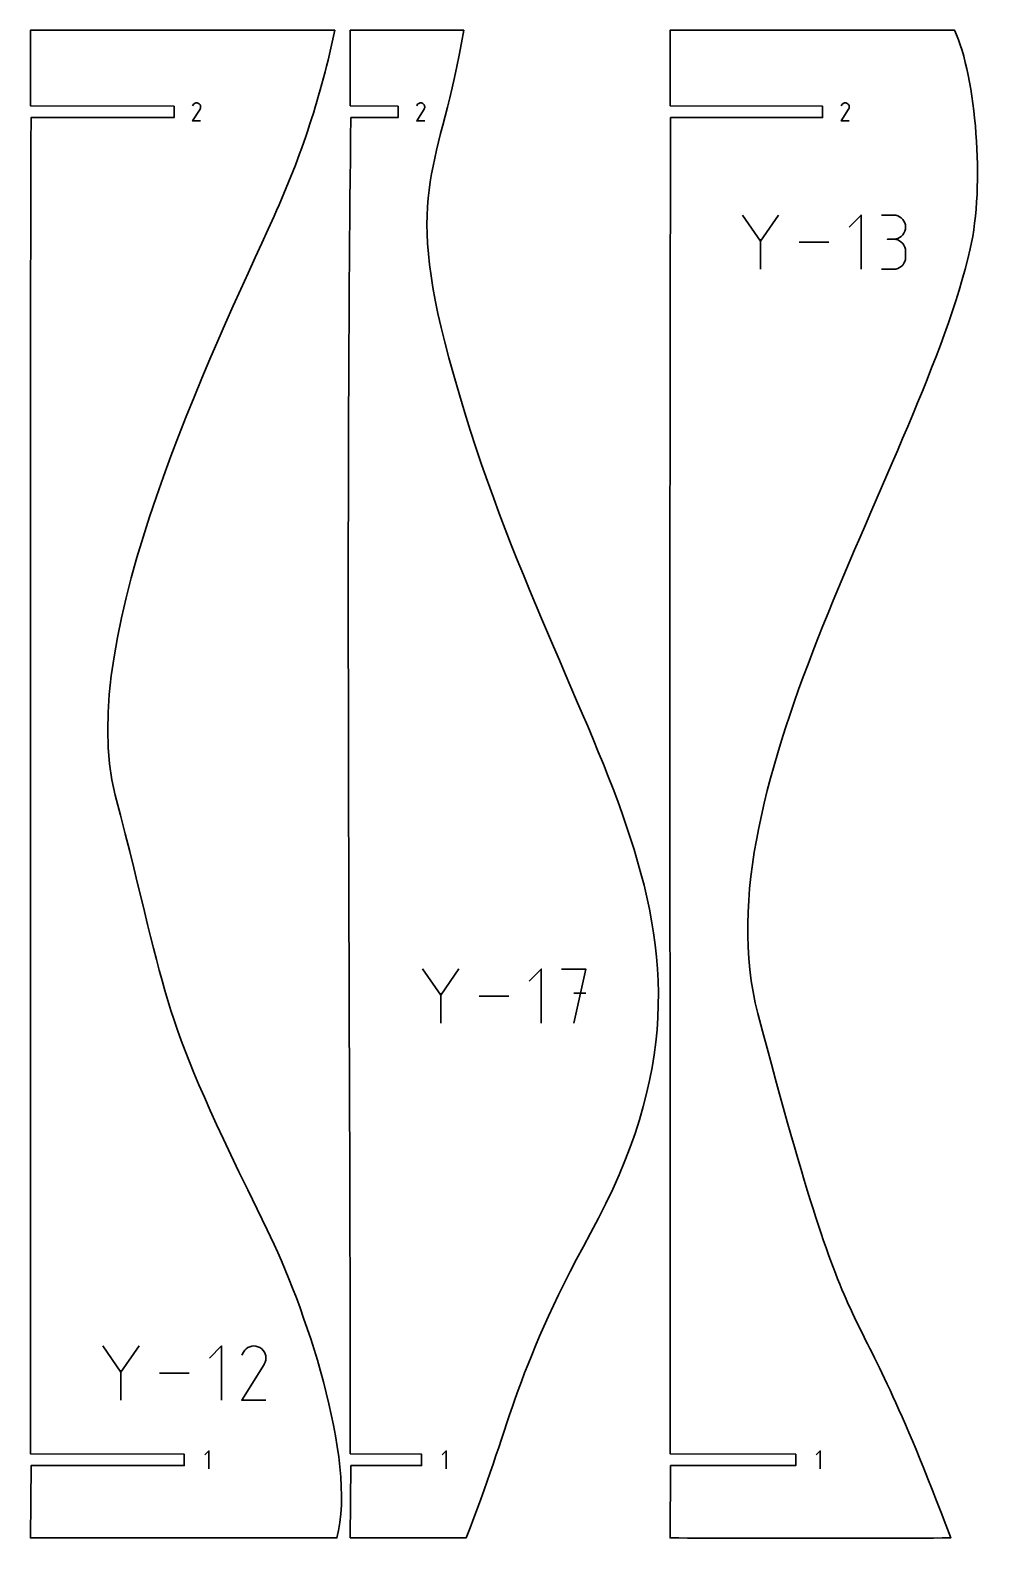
# Model space of a CAD drawing. Header units: centimetres. Extents: x -100 to 52, y -49 to 45.
# Drawn here: x 1.29 to 26.63, y -8.91 to 31.14 of the extents above; entities that cross this region are included whole.
import ezdxf

# ---------------------------------------------------------------- set-up
doc = ezdxf.new("R2010")
doc.units = ezdxf.units.CM
doc.header["$MEASUREMENT"] = 0
doc.layers.add('layer 1', color=7, linetype='Continuous')

msp = doc.modelspace()

# ---------------------------------------------------------------- linework, layer by layer
at = {"layer": 'layer 1', "color": 250, "lineweight": 35}
for points, knots in [([(1.29418, 6.85664), (1.29418, 6.85664), (1.29418, -6.65167), (1.29418, -6.65167), (1.29418, -6.65167), (1.29418, -6.65167), (5.37866, -6.66667), (5.37866, -6.66667), (5.37866, -6.66667), (5.37866, -6.66667), (5.37866, -6.96667), (5.37866, -6.96667), (5.37866, -6.96667), (5.37866, -6.96667), (1.30919, -6.96667), (1.30919, -6.96667), (1.30919, -6.96667), (1.30919, -6.96667), (1.29419, -8.89004), (1.29419, -8.89004), (1.29419, -8.89004), (1.29419, -8.89004), (9.43162, -8.89003), (9.43162, -8.89003), (9.43162, -8.89003), (9.9797, -6.79558), (8.54729, -2.6643), (7.58036, -0.70592), (7.58036, -0.70592), (4.60701, 5.31618), (5.08254, 4.95569), (3.54513, 10.83455), (3.54513, 10.83455), (2.44724, 15.03274), (6.14813, 22.63822), (7.76443, 26.20293), (7.76443, 26.20293), (8.4835, 27.78882), (9.02481, 29.43632), (9.37322, 31.13916), (9.37322, 31.13916), (9.37322, 31.13916), (1.29418, 31.13915), (1.29418, 31.13915), (1.29418, 31.13915), (1.29418, 31.13915), (1.29418, 29.13348), (1.29418, 29.13348), (1.29418, 29.13348), (1.29418, 29.13348), (5.10581, 29.11848), (5.10581, 29.11848), (5.10581, 29.11848), (5.10581, 29.11848), (5.10581, 28.81848), (5.10581, 28.81848), (5.10581, 28.81848), (5.10581, 28.81848), (1.30918, 28.81848), (1.30918, 28.81848), (1.30918, 28.81848), (1.28672, 21.49726), (1.29418, 14.1779), (1.29418, 6.85664)], [0, 0, 0, 0, 0.05882353, 0.05882353, 0.05882353, 0.05882353, 0.11764706, 0.11764706, 0.11764706, 0.11764706, 0.17647059, 0.17647059, 0.17647059, 0.17647059, 0.23529412, 0.23529412, 0.23529412, 0.23529412, 0.29411765, 0.29411765, 0.29411765, 0.29411765, 0.35294118, 0.35294118, 0.35294118, 0.35294118, 0.41176471, 0.41176471, 0.41176471, 0.41176471, 0.47058824, 0.47058824, 0.47058824, 0.47058824, 0.52941176, 0.52941176, 0.52941176, 0.52941176, 0.58823529, 0.58823529, 0.58823529, 0.58823529, 0.64705882, 0.64705882, 0.64705882, 0.64705882, 0.70588235, 0.70588235, 0.70588235, 0.70588235, 0.76470588, 0.76470588, 0.76470588, 0.76470588, 0.82352941, 0.82352941, 0.82352941, 0.82352941, 0.88235294, 0.88235294, 0.88235294, 0.88235294, 1, 1, 1, 1]), ([(9.78612, -8.89007), (9.78612, -8.89007), (12.85952, -8.89006), (12.85952, -8.89006), (12.85952, -8.89006), (14.0478, -5.94885), (14.05763, -4.64401), (16.16629, -0.79868), (16.16629, -0.79868), (20.83605, 7.71706), (15.28133, 11.80635), (12.40622, 22.43719), (12.40622, 22.43719), (11.16875, 27.01281), (12.1837, 27.4188), (12.79833, 31.13914), (12.79833, 31.13914), (12.79833, 31.13914), (9.78604, 31.13905), (9.78604, 31.13905), (9.78604, 31.13905), (9.78604, 31.13905), (9.78607, 29.13346), (9.78607, 29.13346), (9.78607, 29.13346), (9.78607, 29.13346), (11.05645, 29.11846), (11.05645, 29.11846), (11.05645, 29.11846), (11.05645, 29.11846), (11.05645, 28.81846), (11.05645, 28.81846), (11.05645, 28.81846), (11.05645, 28.81846), (9.80107, 28.81845), (9.80107, 28.81845), (9.80107, 28.81845), (9.6589, 17.24945), (9.78612, 4.99901), (9.78612, -6.6517), (9.78612, -6.6517), (9.78612, -6.6517), (11.68061, -6.6667), (11.68061, -6.6667), (11.68061, -6.6667), (11.68061, -6.6667), (11.68061, -6.9667), (11.68061, -6.9667), (11.68061, -6.9667), (11.68061, -6.9667), (9.80112, -6.9667), (9.80112, -6.9667), (9.80112, -6.9667), (9.80112, -6.9667), (9.78612, -8.89007), (9.78612, -8.89007)], [0, 0, 0, 0, 0.06666667, 0.06666667, 0.06666667, 0.06666667, 0.13333333, 0.13333333, 0.13333333, 0.13333333, 0.2, 0.2, 0.2, 0.2, 0.26666667, 0.26666667, 0.26666667, 0.26666667, 0.33333333, 0.33333333, 0.33333333, 0.33333333, 0.4, 0.4, 0.4, 0.4, 0.46666667, 0.46666667, 0.46666667, 0.46666667, 0.53333333, 0.53333333, 0.53333333, 0.53333333, 0.6, 0.6, 0.6, 0.6, 0.66666667, 0.66666667, 0.66666667, 0.66666667, 0.73333333, 0.73333333, 0.73333333, 0.73333333, 0.8, 0.8, 0.8, 0.8, 0.86666667, 0.86666667, 0.86666667, 0.86666667, 1, 1, 1, 1]), ([(18.27795, -1.6751), (18.27795, -1.6751), (18.27793, -6.65169), (18.27793, -6.65169), (18.27793, -6.65169), (18.27793, -6.65169), (21.61268, -6.66669), (21.61268, -6.66669), (21.61268, -6.66669), (21.61268, -6.66669), (21.61268, -6.96669), (21.61268, -6.96669), (21.61268, -6.96669), (21.61268, -6.96669), (18.29292, -6.96669), (18.29292, -6.96669), (18.29292, -6.96669), (18.29292, -6.96669), (18.27791, -8.88589), (18.27791, -8.88589), (18.27791, -8.88589), (20.72419, -8.91213), (23.28611, -8.89004), (25.72826, -8.89004), (25.72826, -8.89004), (22.91235, -1.34474), (23.29489, -5.15605), (20.61011, 5.03319), (20.61011, 5.03319), (19.01192, 11.0986), (24.93241, 19.64154), (26.24831, 25.33786), (26.24831, 25.33786), (26.63498, 27.01168), (26.40607, 29.88893), (25.83053, 31.13917), (25.83053, 31.13917), (25.83053, 31.13917), (18.27794, 31.13912), (18.27794, 31.13912), (18.27794, 31.13912), (18.27794, 31.13912), (18.27794, 29.13346), (18.27794, 29.13346), (18.27794, 29.13346), (18.27794, 29.13346), (22.3284, 29.11846), (22.3284, 29.11846), (22.3284, 29.11846), (22.3284, 29.11846), (22.3284, 28.81846), (22.3284, 28.81846), (22.3284, 28.81846), (22.3284, 28.81846), (18.29294, 28.81846), (18.29294, 28.81846), (18.29294, 28.81846), (18.26177, 18.65746), (18.27795, 8.48689), (18.27795, -1.6751)], [0, 0, 0, 0, 0.0625, 0.0625, 0.0625, 0.0625, 0.125, 0.125, 0.125, 0.125, 0.1875, 0.1875, 0.1875, 0.1875, 0.25, 0.25, 0.25, 0.25, 0.3125, 0.3125, 0.3125, 0.3125, 0.375, 0.375, 0.375, 0.375, 0.4375, 0.4375, 0.4375, 0.4375, 0.5, 0.5, 0.5, 0.5, 0.5625, 0.5625, 0.5625, 0.5625, 0.625, 0.625, 0.625, 0.625, 0.6875, 0.6875, 0.6875, 0.6875, 0.75, 0.75, 0.75, 0.75, 0.8125, 0.8125, 0.8125, 0.8125, 0.875, 0.875, 0.875, 0.875, 1, 1, 1, 1]), ([(5.81234, 28.72848), (5.81234, 28.72848), (5.59916, 28.72848), (5.59916, 28.72848), (5.59916, 28.72848), (5.59916, 28.72848), (5.79614, 29.0456), (5.79614, 29.0456), (5.79614, 29.0456), (5.79614, 29.0456), (5.79638, 29.04589), (5.79638, 29.04589), (5.79638, 29.04589), (5.79638, 29.04589), (5.7966, 29.04619), (5.7966, 29.04619), (5.7966, 29.04619), (5.7966, 29.04619), (5.79682, 29.04648), (5.79682, 29.04648), (5.79682, 29.04648), (5.79682, 29.04648), (5.79703, 29.04679), (5.79703, 29.04679), (5.79703, 29.04679), (5.79703, 29.04679), (5.79724, 29.04711), (5.79724, 29.04711), (5.79724, 29.04711), (5.79724, 29.04711), (5.79744, 29.04744), (5.79744, 29.04744), (5.79744, 29.04744), (5.79744, 29.04744), (5.79764, 29.04778), (5.79764, 29.04778), (5.79764, 29.04778), (5.79764, 29.04778), (5.79784, 29.04814), (5.79784, 29.04814), (5.79784, 29.04814), (5.79784, 29.04814), (5.79804, 29.04852), (5.79804, 29.04852), (5.79804, 29.04852), (5.79804, 29.04852), (5.80617, 29.06598), (5.80617, 29.06598), (5.80617, 29.06598), (5.80617, 29.06598), (5.81092, 29.08409), (5.81092, 29.08409), (5.81092, 29.08409), (5.81092, 29.08409), (5.81241, 29.10242), (5.81241, 29.10242), (5.81241, 29.10242), (5.81241, 29.10242), (5.81074, 29.12057), (5.81074, 29.12057), (5.81074, 29.12057), (5.81074, 29.12057), (5.80605, 29.13814), (5.80605, 29.13814), (5.80605, 29.13814), (5.80605, 29.13814), (5.79844, 29.1547), (5.79844, 29.1547), (5.79844, 29.1547), (5.79844, 29.1547), (5.78802, 29.16986), (5.78802, 29.16986), (5.78802, 29.16986), (5.78802, 29.16986), (5.77493, 29.18321), (5.77493, 29.18321), (5.77493, 29.18321), (5.77493, 29.18321), (5.75927, 29.19433), (5.75927, 29.19433), (5.75927, 29.19433), (5.75927, 29.19433), (5.74175, 29.20235), (5.74175, 29.20235), (5.74175, 29.20235), (5.74175, 29.20235), (5.72362, 29.20703), (5.72362, 29.20703), (5.72362, 29.20703), (5.72362, 29.20703), (5.70528, 29.20847), (5.70528, 29.20847), (5.70528, 29.20847), (5.70528, 29.20847), (5.68713, 29.20679), (5.68713, 29.20679), (5.68713, 29.20679), (5.68713, 29.20679), (5.66958, 29.20208), (5.66958, 29.20208), (5.66958, 29.20208), (5.66958, 29.20208), (5.65303, 29.19445), (5.65303, 29.19445), (5.65303, 29.19445), (5.65303, 29.19445), (5.63789, 29.18401), (5.63789, 29.18401), (5.63789, 29.18401), (5.63789, 29.18401), (5.62456, 29.17086), (5.62456, 29.17086), (5.62456, 29.17086), (5.62456, 29.17086), (5.61345, 29.15511), (5.61345, 29.15511), (5.61345, 29.15511), (5.61345, 29.15511), (5.59946, 29.12826), (5.59946, 29.12826)], [0, 0, 0, 0, 0.03225806, 0.03225806, 0.03225806, 0.03225806, 0.06451613, 0.06451613, 0.06451613, 0.06451613, 0.09677419, 0.09677419, 0.09677419, 0.09677419, 0.12903226, 0.12903226, 0.12903226, 0.12903226, 0.16129032, 0.16129032, 0.16129032, 0.16129032, 0.19354839, 0.19354839, 0.19354839, 0.19354839, 0.22580645, 0.22580645, 0.22580645, 0.22580645, 0.25806452, 0.25806452, 0.25806452, 0.25806452, 0.29032258, 0.29032258, 0.29032258, 0.29032258, 0.32258065, 0.32258065, 0.32258065, 0.32258065, 0.35483871, 0.35483871, 0.35483871, 0.35483871, 0.38709677, 0.38709677, 0.38709677, 0.38709677, 0.41935484, 0.41935484, 0.41935484, 0.41935484, 0.4516129, 0.4516129, 0.4516129, 0.4516129, 0.48387097, 0.48387097, 0.48387097, 0.48387097, 0.51612903, 0.51612903, 0.51612903, 0.51612903, 0.5483871, 0.5483871, 0.5483871, 0.5483871, 0.58064516, 0.58064516, 0.58064516, 0.58064516, 0.61290323, 0.61290323, 0.61290323, 0.61290323, 0.64516129, 0.64516129, 0.64516129, 0.64516129, 0.67741935, 0.67741935, 0.67741935, 0.67741935, 0.70967742, 0.70967742, 0.70967742, 0.70967742, 0.74193548, 0.74193548, 0.74193548, 0.74193548, 0.77419355, 0.77419355, 0.77419355, 0.77419355, 0.80645161, 0.80645161, 0.80645161, 0.80645161, 0.83870968, 0.83870968, 0.83870968, 0.83870968, 0.87096774, 0.87096774, 0.87096774, 0.87096774, 0.90322581, 0.90322581, 0.90322581, 0.90322581, 0.93548387, 0.93548387, 0.93548387, 0.93548387, 1, 1, 1, 1]), ([(11.76298, 28.72845), (11.76298, 28.72845), (11.5498, 28.72845), (11.5498, 28.72845), (11.5498, 28.72845), (11.5498, 28.72845), (11.74679, 29.04557), (11.74679, 29.04557), (11.74679, 29.04557), (11.74679, 29.04557), (11.74703, 29.04586), (11.74703, 29.04586), (11.74703, 29.04586), (11.74703, 29.04586), (11.74725, 29.04616), (11.74725, 29.04616), (11.74725, 29.04616), (11.74725, 29.04616), (11.74747, 29.04646), (11.74747, 29.04646), (11.74747, 29.04646), (11.74747, 29.04646), (11.74768, 29.04676), (11.74768, 29.04676), (11.74768, 29.04676), (11.74768, 29.04676), (11.74789, 29.04708), (11.74789, 29.04708), (11.74789, 29.04708), (11.74789, 29.04708), (11.74809, 29.04741), (11.74809, 29.04741), (11.74809, 29.04741), (11.74809, 29.04741), (11.74829, 29.04775), (11.74829, 29.04775), (11.74829, 29.04775), (11.74829, 29.04775), (11.74849, 29.04811), (11.74849, 29.04811), (11.74849, 29.04811), (11.74849, 29.04811), (11.74869, 29.04849), (11.74869, 29.04849), (11.74869, 29.04849), (11.74869, 29.04849), (11.75682, 29.06595), (11.75682, 29.06595), (11.75682, 29.06595), (11.75682, 29.06595), (11.76157, 29.08406), (11.76157, 29.08406), (11.76157, 29.08406), (11.76157, 29.08406), (11.76306, 29.10239), (11.76306, 29.10239), (11.76306, 29.10239), (11.76306, 29.10239), (11.76139, 29.12054), (11.76139, 29.12054), (11.76139, 29.12054), (11.76139, 29.12054), (11.7567, 29.13811), (11.7567, 29.13811), (11.7567, 29.13811), (11.7567, 29.13811), (11.74909, 29.15467), (11.74909, 29.15467), (11.74909, 29.15467), (11.74909, 29.15467), (11.73867, 29.16984), (11.73867, 29.16984), (11.73867, 29.16984), (11.73867, 29.16984), (11.72558, 29.18318), (11.72558, 29.18318), (11.72558, 29.18318), (11.72558, 29.18318), (11.70992, 29.1943), (11.70992, 29.1943), (11.70992, 29.1943), (11.70992, 29.1943), (11.6924, 29.20232), (11.6924, 29.20232), (11.6924, 29.20232), (11.6924, 29.20232), (11.67427, 29.207), (11.67427, 29.207), (11.67427, 29.207), (11.67427, 29.207), (11.65593, 29.20844), (11.65593, 29.20844), (11.65593, 29.20844), (11.65593, 29.20844), (11.63778, 29.20676), (11.63778, 29.20676), (11.63778, 29.20676), (11.63778, 29.20676), (11.62023, 29.20205), (11.62023, 29.20205), (11.62023, 29.20205), (11.62023, 29.20205), (11.60368, 29.19442), (11.60368, 29.19442), (11.60368, 29.19442), (11.60368, 29.19442), (11.58854, 29.18398), (11.58854, 29.18398), (11.58854, 29.18398), (11.58854, 29.18398), (11.57521, 29.17083), (11.57521, 29.17083), (11.57521, 29.17083), (11.57521, 29.17083), (11.5641, 29.15508), (11.5641, 29.15508), (11.5641, 29.15508), (11.5641, 29.15508), (11.55011, 29.12823), (11.55011, 29.12823)], [0, 0, 0, 0, 0.03225806, 0.03225806, 0.03225806, 0.03225806, 0.06451613, 0.06451613, 0.06451613, 0.06451613, 0.09677419, 0.09677419, 0.09677419, 0.09677419, 0.12903226, 0.12903226, 0.12903226, 0.12903226, 0.16129032, 0.16129032, 0.16129032, 0.16129032, 0.19354839, 0.19354839, 0.19354839, 0.19354839, 0.22580645, 0.22580645, 0.22580645, 0.22580645, 0.25806452, 0.25806452, 0.25806452, 0.25806452, 0.29032258, 0.29032258, 0.29032258, 0.29032258, 0.32258065, 0.32258065, 0.32258065, 0.32258065, 0.35483871, 0.35483871, 0.35483871, 0.35483871, 0.38709677, 0.38709677, 0.38709677, 0.38709677, 0.41935484, 0.41935484, 0.41935484, 0.41935484, 0.4516129, 0.4516129, 0.4516129, 0.4516129, 0.48387097, 0.48387097, 0.48387097, 0.48387097, 0.51612903, 0.51612903, 0.51612903, 0.51612903, 0.5483871, 0.5483871, 0.5483871, 0.5483871, 0.58064516, 0.58064516, 0.58064516, 0.58064516, 0.61290323, 0.61290323, 0.61290323, 0.61290323, 0.64516129, 0.64516129, 0.64516129, 0.64516129, 0.67741935, 0.67741935, 0.67741935, 0.67741935, 0.70967742, 0.70967742, 0.70967742, 0.70967742, 0.74193548, 0.74193548, 0.74193548, 0.74193548, 0.77419355, 0.77419355, 0.77419355, 0.77419355, 0.80645161, 0.80645161, 0.80645161, 0.80645161, 0.83870968, 0.83870968, 0.83870968, 0.83870968, 0.87096774, 0.87096774, 0.87096774, 0.87096774, 0.90322581, 0.90322581, 0.90322581, 0.90322581, 0.93548387, 0.93548387, 0.93548387, 0.93548387, 1, 1, 1, 1]), ([(23.03493, 28.72846), (23.03493, 28.72846), (22.82175, 28.72846), (22.82175, 28.72846), (22.82175, 28.72846), (22.82175, 28.72846), (23.01873, 29.04558), (23.01873, 29.04558), (23.01873, 29.04558), (23.01873, 29.04558), (23.01897, 29.04587), (23.01897, 29.04587), (23.01897, 29.04587), (23.01897, 29.04587), (23.0192, 29.04617), (23.0192, 29.04617), (23.0192, 29.04617), (23.0192, 29.04617), (23.01941, 29.04646), (23.01941, 29.04646), (23.01941, 29.04646), (23.01941, 29.04646), (23.01962, 29.04677), (23.01962, 29.04677), (23.01962, 29.04677), (23.01962, 29.04677), (23.01983, 29.04709), (23.01983, 29.04709), (23.01983, 29.04709), (23.01983, 29.04709), (23.02003, 29.04742), (23.02003, 29.04742), (23.02003, 29.04742), (23.02003, 29.04742), (23.02023, 29.04776), (23.02023, 29.04776), (23.02023, 29.04776), (23.02023, 29.04776), (23.02043, 29.04812), (23.02043, 29.04812), (23.02043, 29.04812), (23.02043, 29.04812), (23.02063, 29.0485), (23.02063, 29.0485), (23.02063, 29.0485), (23.02063, 29.0485), (23.02876, 29.06596), (23.02876, 29.06596), (23.02876, 29.06596), (23.02876, 29.06596), (23.03352, 29.08407), (23.03352, 29.08407), (23.03352, 29.08407), (23.03352, 29.08407), (23.035, 29.1024), (23.035, 29.1024), (23.035, 29.1024), (23.035, 29.1024), (23.03334, 29.12055), (23.03334, 29.12055), (23.03334, 29.12055), (23.03334, 29.12055), (23.02864, 29.13812), (23.02864, 29.13812), (23.02864, 29.13812), (23.02864, 29.13812), (23.02103, 29.15468), (23.02103, 29.15468), (23.02103, 29.15468), (23.02103, 29.15468), (23.01062, 29.16984), (23.01062, 29.16984), (23.01062, 29.16984), (23.01062, 29.16984), (22.99752, 29.18319), (22.99752, 29.18319), (22.99752, 29.18319), (22.99752, 29.18319), (22.98186, 29.19431), (22.98186, 29.19431), (22.98186, 29.19431), (22.98186, 29.19431), (22.96435, 29.20233), (22.96435, 29.20233), (22.96435, 29.20233), (22.96435, 29.20233), (22.94622, 29.20701), (22.94622, 29.20701), (22.94622, 29.20701), (22.94622, 29.20701), (22.92788, 29.20845), (22.92788, 29.20845), (22.92788, 29.20845), (22.92788, 29.20845), (22.90973, 29.20677), (22.90973, 29.20677), (22.90973, 29.20677), (22.90973, 29.20677), (22.89217, 29.20206), (22.89217, 29.20206), (22.89217, 29.20206), (22.89217, 29.20206), (22.87562, 29.19443), (22.87562, 29.19443), (22.87562, 29.19443), (22.87562, 29.19443), (22.86048, 29.18399), (22.86048, 29.18399), (22.86048, 29.18399), (22.86048, 29.18399), (22.84716, 29.17084), (22.84716, 29.17084), (22.84716, 29.17084), (22.84716, 29.17084), (22.83605, 29.15509), (22.83605, 29.15509), (22.83605, 29.15509), (22.83605, 29.15509), (22.82205, 29.12824), (22.82205, 29.12824)], [0, 0, 0, 0, 0.03225806, 0.03225806, 0.03225806, 0.03225806, 0.06451613, 0.06451613, 0.06451613, 0.06451613, 0.09677419, 0.09677419, 0.09677419, 0.09677419, 0.12903226, 0.12903226, 0.12903226, 0.12903226, 0.16129032, 0.16129032, 0.16129032, 0.16129032, 0.19354839, 0.19354839, 0.19354839, 0.19354839, 0.22580645, 0.22580645, 0.22580645, 0.22580645, 0.25806452, 0.25806452, 0.25806452, 0.25806452, 0.29032258, 0.29032258, 0.29032258, 0.29032258, 0.32258065, 0.32258065, 0.32258065, 0.32258065, 0.35483871, 0.35483871, 0.35483871, 0.35483871, 0.38709677, 0.38709677, 0.38709677, 0.38709677, 0.41935484, 0.41935484, 0.41935484, 0.41935484, 0.4516129, 0.4516129, 0.4516129, 0.4516129, 0.48387097, 0.48387097, 0.48387097, 0.48387097, 0.51612903, 0.51612903, 0.51612903, 0.51612903, 0.5483871, 0.5483871, 0.5483871, 0.5483871, 0.58064516, 0.58064516, 0.58064516, 0.58064516, 0.61290323, 0.61290323, 0.61290323, 0.61290323, 0.64516129, 0.64516129, 0.64516129, 0.64516129, 0.67741935, 0.67741935, 0.67741935, 0.67741935, 0.70967742, 0.70967742, 0.70967742, 0.70967742, 0.74193548, 0.74193548, 0.74193548, 0.74193548, 0.77419355, 0.77419355, 0.77419355, 0.77419355, 0.80645161, 0.80645161, 0.80645161, 0.80645161, 0.83870968, 0.83870968, 0.83870968, 0.83870968, 0.87096774, 0.87096774, 0.87096774, 0.87096774, 0.90322581, 0.90322581, 0.90322581, 0.90322581, 0.93548387, 0.93548387, 0.93548387, 0.93548387, 1, 1, 1, 1]), ([(21.16055, 26.23214), (21.16055, 26.23214), (20.67991, 25.53694), (20.67991, 25.53694), (20.67991, 25.53694), (20.67991, 25.53694), (20.19918, 26.23214), (20.19918, 26.23214)], [0, 0, 0, 0, 0.33333333, 0.33333333, 0.33333333, 0.33333333, 1, 1, 1, 1]), ([(23.34996, 24.7909), (23.34996, 24.7909), (23.34996, 26.23209), (23.34996, 26.23209), (23.34996, 26.23209), (23.34996, 26.23209), (23.02956, 25.91161), (23.02956, 25.91161)], [0, 0, 0, 0, 0.33333333, 0.33333333, 0.33333333, 0.33333333, 1, 1, 1, 1]), ([(23.89036, 24.79094), (23.89036, 24.79094), (24.21039, 24.79094), (24.21039, 24.79094), (24.21039, 24.79094), (24.21039, 24.79094), (24.26795, 24.79611), (24.26795, 24.79611), (24.26795, 24.79611), (24.26795, 24.79611), (24.32211, 24.81099), (24.32211, 24.81099), (24.32211, 24.81099), (24.32211, 24.81099), (24.37198, 24.83467), (24.37198, 24.83467), (24.37198, 24.83467), (24.37198, 24.83467), (24.41664, 24.86625), (24.41664, 24.86625), (24.41664, 24.86625), (24.41664, 24.86625), (24.4552, 24.9048), (24.4552, 24.9048), (24.4552, 24.9048), (24.4552, 24.9048), (24.48676, 24.94942), (24.48676, 24.94942), (24.48676, 24.94942), (24.48676, 24.94942), (24.51042, 24.99919), (24.51042, 24.99919), (24.51042, 24.99919), (24.51042, 24.99919), (24.52528, 25.0532), (24.52528, 25.0532), (24.52528, 25.0532), (24.52528, 25.0532), (24.53043, 25.11053), (24.53043, 25.11053), (24.53043, 25.11053), (24.53043, 25.11053), (24.53043, 25.27077), (24.53043, 25.27077), (24.53043, 25.27077), (24.53043, 25.27077), (24.52528, 25.32808), (24.52528, 25.32808), (24.52528, 25.32808), (24.52528, 25.32808), (24.51042, 25.38207), (24.51042, 25.38207), (24.51042, 25.38207), (24.51042, 25.38207), (24.48676, 25.43183), (24.48676, 25.43183), (24.48676, 25.43183), (24.48676, 25.43183), (24.4552, 25.47645), (24.4552, 25.47645), (24.4552, 25.47645), (24.4552, 25.47645), (24.41664, 25.51502), (24.41664, 25.51502), (24.41664, 25.51502), (24.41664, 25.51502), (24.37198, 25.5466), (24.37198, 25.5466), (24.37198, 25.5466), (24.37198, 25.5466), (24.32211, 25.5703), (24.32211, 25.5703), (24.32211, 25.5703), (24.32211, 25.5703), (24.26795, 25.58519), (24.26795, 25.58519), (24.26795, 25.58519), (24.26795, 25.58519), (24.21039, 25.59035), (24.21039, 25.59035), (24.21039, 25.59035), (24.21039, 25.59035), (24.05015, 25.59035), (24.05015, 25.59035), (24.05015, 25.59035), (24.05015, 25.59035), (24.21039, 25.59035), (24.21039, 25.59035), (24.21039, 25.59035), (24.21039, 25.59035), (24.26795, 25.59552), (24.26795, 25.59552), (24.26795, 25.59552), (24.26795, 25.59552), (24.32211, 25.61042), (24.32211, 25.61042), (24.32211, 25.61042), (24.32211, 25.61042), (24.37198, 25.63414), (24.37198, 25.63414), (24.37198, 25.63414), (24.37198, 25.63414), (24.41664, 25.66577), (24.41664, 25.66577), (24.41664, 25.66577), (24.41664, 25.66577), (24.4552, 25.70441), (24.4552, 25.70441), (24.4552, 25.70441), (24.4552, 25.70441), (24.48676, 25.74914), (24.48676, 25.74914), (24.48676, 25.74914), (24.48676, 25.74914), (24.51042, 25.79906), (24.51042, 25.79906), (24.51042, 25.79906), (24.51042, 25.79906), (24.52528, 25.85326), (24.52528, 25.85326), (24.52528, 25.85326), (24.52528, 25.85326), (24.53043, 25.91084), (24.53043, 25.91084), (24.53043, 25.91084), (24.53043, 25.91084), (24.52528, 25.96814), (24.52528, 25.96814), (24.52528, 25.96814), (24.52528, 25.96814), (24.51042, 26.02214), (24.51042, 26.02214), (24.51042, 26.02214), (24.51042, 26.02214), (24.48676, 26.0719), (24.48676, 26.0719), (24.48676, 26.0719), (24.48676, 26.0719), (24.4552, 26.11652), (24.4552, 26.11652), (24.4552, 26.11652), (24.4552, 26.11652), (24.41664, 26.15509), (24.41664, 26.15509), (24.41664, 26.15509), (24.41664, 26.15509), (24.37198, 26.18667), (24.37198, 26.18667), (24.37198, 26.18667), (24.37198, 26.18667), (24.32211, 26.21037), (24.32211, 26.21037), (24.32211, 26.21037), (24.32211, 26.21037), (24.26795, 26.22526), (24.26795, 26.22526), (24.26795, 26.22526), (24.26795, 26.22526), (24.21039, 26.23042), (24.21039, 26.23042), (24.21039, 26.23042), (24.21039, 26.23042), (23.89036, 26.23042), (23.89036, 26.23042)], [0, 0, 0, 0, 0.02380952, 0.02380952, 0.02380952, 0.02380952, 0.04761905, 0.04761905, 0.04761905, 0.04761905, 0.07142857, 0.07142857, 0.07142857, 0.07142857, 0.0952381, 0.0952381, 0.0952381, 0.0952381, 0.11904762, 0.11904762, 0.11904762, 0.11904762, 0.14285714, 0.14285714, 0.14285714, 0.14285714, 0.16666667, 0.16666667, 0.16666667, 0.16666667, 0.19047619, 0.19047619, 0.19047619, 0.19047619, 0.21428571, 0.21428571, 0.21428571, 0.21428571, 0.23809524, 0.23809524, 0.23809524, 0.23809524, 0.26190476, 0.26190476, 0.26190476, 0.26190476, 0.28571429, 0.28571429, 0.28571429, 0.28571429, 0.30952381, 0.30952381, 0.30952381, 0.30952381, 0.33333333, 0.33333333, 0.33333333, 0.33333333, 0.35714286, 0.35714286, 0.35714286, 0.35714286, 0.38095238, 0.38095238, 0.38095238, 0.38095238, 0.4047619, 0.4047619, 0.4047619, 0.4047619, 0.42857143, 0.42857143, 0.42857143, 0.42857143, 0.45238095, 0.45238095, 0.45238095, 0.45238095, 0.47619048, 0.47619048, 0.47619048, 0.47619048, 0.5, 0.5, 0.5, 0.5, 0.52380952, 0.52380952, 0.52380952, 0.52380952, 0.54761905, 0.54761905, 0.54761905, 0.54761905, 0.57142857, 0.57142857, 0.57142857, 0.57142857, 0.5952381, 0.5952381, 0.5952381, 0.5952381, 0.61904762, 0.61904762, 0.61904762, 0.61904762, 0.64285714, 0.64285714, 0.64285714, 0.64285714, 0.66666667, 0.66666667, 0.66666667, 0.66666667, 0.69047619, 0.69047619, 0.69047619, 0.69047619, 0.71428571, 0.71428571, 0.71428571, 0.71428571, 0.73809524, 0.73809524, 0.73809524, 0.73809524, 0.76190476, 0.76190476, 0.76190476, 0.76190476, 0.78571429, 0.78571429, 0.78571429, 0.78571429, 0.80952381, 0.80952381, 0.80952381, 0.80952381, 0.83333333, 0.83333333, 0.83333333, 0.83333333, 0.85714286, 0.85714286, 0.85714286, 0.85714286, 0.88095238, 0.88095238, 0.88095238, 0.88095238, 0.9047619, 0.9047619, 0.9047619, 0.9047619, 0.92857143, 0.92857143, 0.92857143, 0.92857143, 0.95238095, 0.95238095, 0.95238095, 0.95238095, 1, 1, 1, 1]), ([(12.66829, 6.2155), (12.66829, 6.2155), (12.18766, 5.5203), (12.18766, 5.5203), (12.18766, 5.5203), (12.18766, 5.5203), (11.70692, 6.2155), (11.70692, 6.2155)], [0, 0, 0, 0, 0.33333333, 0.33333333, 0.33333333, 0.33333333, 1, 1, 1, 1]), ([(14.8577, 4.77426), (14.8577, 4.77426), (14.8577, 6.21545), (14.8577, 6.21545), (14.8577, 6.21545), (14.8577, 6.21545), (14.5373, 5.89497), (14.5373, 5.89497)], [0, 0, 0, 0, 0.33333333, 0.33333333, 0.33333333, 0.33333333, 1, 1, 1, 1]), ([(15.71855, 4.77426), (15.71855, 4.77426), (16.03894, 6.21545), (16.03894, 6.21545), (16.03894, 6.21545), (16.03894, 6.21545), (15.39806, 6.21545), (15.39806, 6.21545)], [0, 0, 0, 0, 0.33333333, 0.33333333, 0.33333333, 0.33333333, 1, 1, 1, 1]), ([(4.17679, -3.79277), (4.17679, -3.79277), (3.69615, -4.48797), (3.69615, -4.48797), (3.69615, -4.48797), (3.69615, -4.48797), (3.21542, -3.79277), (3.21542, -3.79277)], [0, 0, 0, 0, 0.33333333, 0.33333333, 0.33333333, 0.33333333, 1, 1, 1, 1]), ([(6.36619, -5.23401), (6.36619, -5.23401), (6.36619, -3.79281), (6.36619, -3.79281), (6.36619, -3.79281), (6.36619, -3.79281), (6.0458, -4.1133), (6.0458, -4.1133)], [0, 0, 0, 0, 0.33333333, 0.33333333, 0.33333333, 0.33333333, 1, 1, 1, 1]), ([(7.54678, -5.23402), (7.54678, -5.23402), (6.90671, -5.23402), (6.90671, -5.23402), (6.90671, -5.23402), (6.90671, -5.23402), (7.49815, -4.28187), (7.49815, -4.28187), (7.49815, -4.28187), (7.49815, -4.28187), (7.49886, -4.281), (7.49886, -4.281), (7.49886, -4.281), (7.49886, -4.281), (7.49954, -4.28011), (7.49954, -4.28011), (7.49954, -4.28011), (7.49954, -4.28011), (7.50019, -4.27922), (7.50019, -4.27922), (7.50019, -4.27922), (7.50019, -4.27922), (7.50082, -4.2783), (7.50082, -4.2783), (7.50082, -4.2783), (7.50082, -4.2783), (7.50144, -4.27735), (7.50144, -4.27735), (7.50144, -4.27735), (7.50144, -4.27735), (7.50205, -4.27636), (7.50205, -4.27636), (7.50205, -4.27636), (7.50205, -4.27636), (7.50265, -4.27533), (7.50265, -4.27533), (7.50265, -4.27533), (7.50265, -4.27533), (7.50325, -4.27425), (7.50325, -4.27425), (7.50325, -4.27425), (7.50325, -4.27425), (7.50385, -4.2731), (7.50385, -4.2731), (7.50385, -4.2731), (7.50385, -4.2731), (7.52827, -4.22067), (7.52827, -4.22067), (7.52827, -4.22067), (7.52827, -4.22067), (7.54253, -4.16632), (7.54253, -4.16632), (7.54253, -4.16632), (7.54253, -4.16632), (7.54699, -4.11128), (7.54699, -4.11128), (7.54699, -4.11128), (7.54699, -4.11128), (7.542, -4.05677), (7.542, -4.05677), (7.542, -4.05677), (7.542, -4.05677), (7.5279, -4.00403), (7.5279, -4.00403), (7.5279, -4.00403), (7.5279, -4.00403), (7.50504, -3.95429), (7.50504, -3.95429), (7.50504, -3.95429), (7.50504, -3.95429), (7.47378, -3.90877), (7.47378, -3.90877), (7.47378, -3.90877), (7.47378, -3.90877), (7.43446, -3.8687), (7.43446, -3.8687), (7.43446, -3.8687), (7.43446, -3.8687), (7.38744, -3.8353), (7.38744, -3.8353), (7.38744, -3.8353), (7.38744, -3.8353), (7.33486, -3.81123), (7.33486, -3.81123), (7.33486, -3.81123), (7.33486, -3.81123), (7.28042, -3.79718), (7.28042, -3.79718), (7.28042, -3.79718), (7.28042, -3.79718), (7.22535, -3.79285), (7.22535, -3.79285), (7.22535, -3.79285), (7.22535, -3.79285), (7.17085, -3.79791), (7.17085, -3.79791), (7.17085, -3.79791), (7.17085, -3.79791), (7.11815, -3.81205), (7.11815, -3.81205), (7.11815, -3.81205), (7.11815, -3.81205), (7.06846, -3.83495), (7.06846, -3.83495), (7.06846, -3.83495), (7.06846, -3.83495), (7.023, -3.8663), (7.023, -3.8663), (7.023, -3.8663), (7.023, -3.8663), (6.98299, -3.90578), (6.98299, -3.90578), (6.98299, -3.90578), (6.98299, -3.90578), (6.94964, -3.95307), (6.94964, -3.95307), (6.94964, -3.95307), (6.94964, -3.95307), (6.90761, -4.03369), (6.90761, -4.03369)], [0, 0, 0, 0, 0.03225806, 0.03225806, 0.03225806, 0.03225806, 0.06451613, 0.06451613, 0.06451613, 0.06451613, 0.09677419, 0.09677419, 0.09677419, 0.09677419, 0.12903226, 0.12903226, 0.12903226, 0.12903226, 0.16129032, 0.16129032, 0.16129032, 0.16129032, 0.19354839, 0.19354839, 0.19354839, 0.19354839, 0.22580645, 0.22580645, 0.22580645, 0.22580645, 0.25806452, 0.25806452, 0.25806452, 0.25806452, 0.29032258, 0.29032258, 0.29032258, 0.29032258, 0.32258065, 0.32258065, 0.32258065, 0.32258065, 0.35483871, 0.35483871, 0.35483871, 0.35483871, 0.38709677, 0.38709677, 0.38709677, 0.38709677, 0.41935484, 0.41935484, 0.41935484, 0.41935484, 0.4516129, 0.4516129, 0.4516129, 0.4516129, 0.48387097, 0.48387097, 0.48387097, 0.48387097, 0.51612903, 0.51612903, 0.51612903, 0.51612903, 0.5483871, 0.5483871, 0.5483871, 0.5483871, 0.58064516, 0.58064516, 0.58064516, 0.58064516, 0.61290323, 0.61290323, 0.61290323, 0.61290323, 0.64516129, 0.64516129, 0.64516129, 0.64516129, 0.67741935, 0.67741935, 0.67741935, 0.67741935, 0.70967742, 0.70967742, 0.70967742, 0.70967742, 0.74193548, 0.74193548, 0.74193548, 0.74193548, 0.77419355, 0.77419355, 0.77419355, 0.77419355, 0.80645161, 0.80645161, 0.80645161, 0.80645161, 0.83870968, 0.83870968, 0.83870968, 0.83870968, 0.87096774, 0.87096774, 0.87096774, 0.87096774, 0.90322581, 0.90322581, 0.90322581, 0.90322581, 0.93548387, 0.93548387, 0.93548387, 0.93548387, 1, 1, 1, 1]), ([(6.03197, -7.05667), (6.03197, -7.05667), (6.03197, -6.57667), (6.03197, -6.57667), (6.03197, -6.57667), (6.03197, -6.57667), (5.92526, -6.68341), (5.92526, -6.68341)], [0, 0, 0, 0, 0.33333333, 0.33333333, 0.33333333, 0.33333333, 1, 1, 1, 1]), ([(12.33392, -7.0567), (12.33392, -7.0567), (12.33392, -6.5767), (12.33392, -6.5767), (12.33392, -6.5767), (12.33392, -6.5767), (12.22721, -6.68344), (12.22721, -6.68344)], [0, 0, 0, 0, 0.33333333, 0.33333333, 0.33333333, 0.33333333, 1, 1, 1, 1]), ([(22.26599, -7.05669), (22.26599, -7.05669), (22.26599, -6.57669), (22.26599, -6.57669), (22.26599, -6.57669), (22.26599, -6.57669), (22.15928, -6.68343), (22.15928, -6.68343)], [0, 0, 0, 0, 0.33333333, 0.33333333, 0.33333333, 0.33333333, 1, 1, 1, 1])]:
    msp.add_open_spline(points, degree=3, knots=knots, dxfattribs=at)
for points in [[(20.67991, 25.59288), (20.67991, 25.59288), (20.67991, 24.79085), (20.67991, 24.79085)], [(22.4892, 25.5115), (22.4892, 25.5115), (21.70118, 25.5115), (21.70118, 25.5115)], [(12.18766, 5.57624), (12.18766, 5.57624), (12.18766, 4.77421), (12.18766, 4.77421)], [(13.99695, 5.49486), (13.99695, 5.49486), (13.20892, 5.49486), (13.20892, 5.49486)], [(16.03894, 5.57367), (16.03894, 5.57367), (15.71855, 5.57367), (15.71855, 5.57367)], [(3.69615, -4.43202), (3.69615, -4.43202), (3.69615, -5.23405), (3.69615, -5.23405)], [(5.50544, -4.51341), (5.50544, -4.51341), (4.71742, -4.51341), (4.71742, -4.51341)]]:
    msp.add_open_spline(points, degree=3, dxfattribs=at)

doc.saveas('drawing.dxf')
